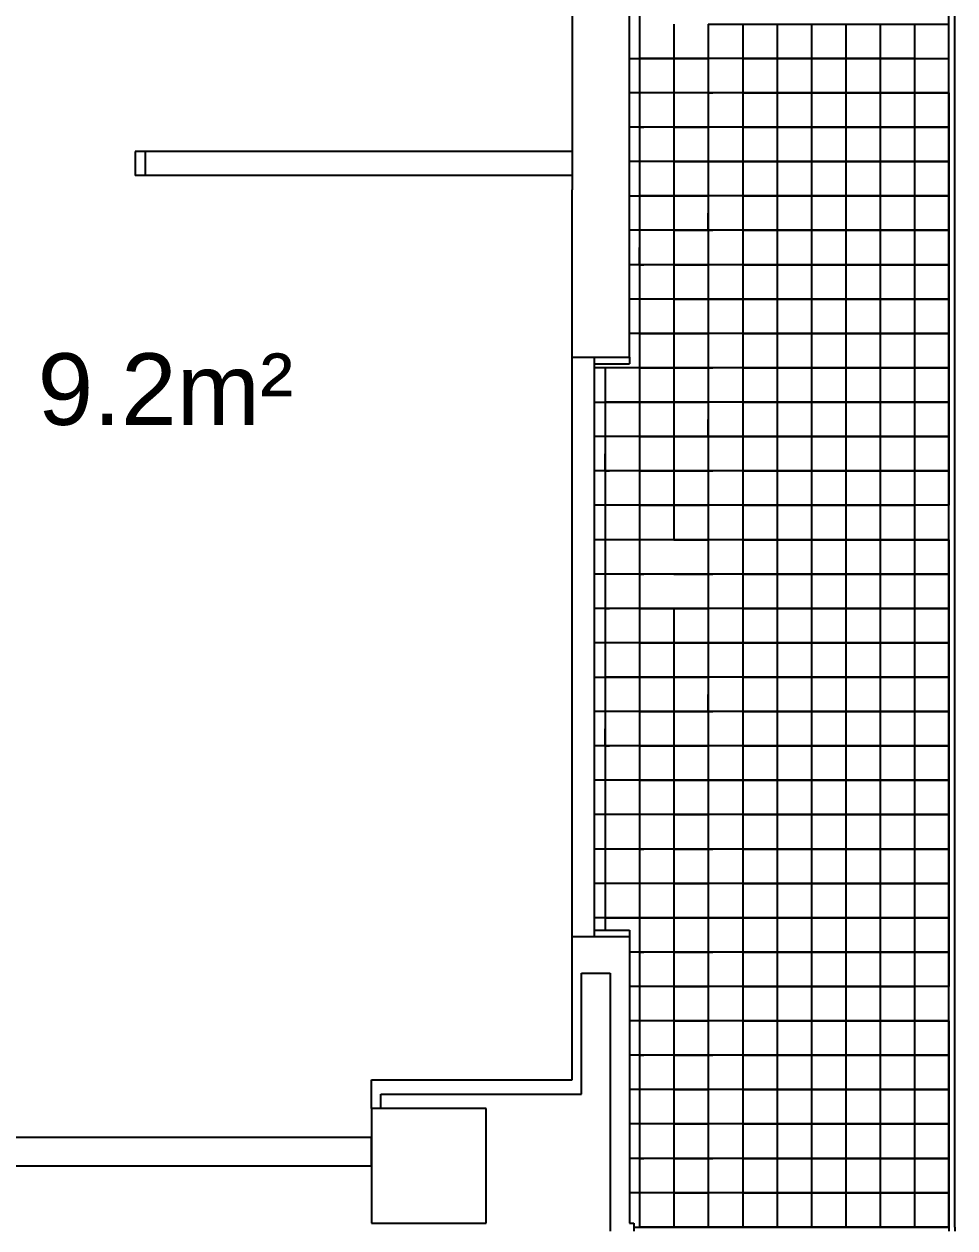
# Model space of a CAD drawing. Header units: millimetres. Extents: x 2377 to 4712, y -254 to 3188.
# Drawn here: x 4085.5 to 4446.5, y 2165.1 to 2632.1 of the extents above; entities that cross this region are included whole.
import ezdxf

# ---------------------------------------------------------------- set-up
doc = ezdxf.new("R2010")
doc.units = ezdxf.units.MM
doc.linetypes.add('DASHED2', pattern=[0.375, 0.25, -0.125])
doc.layers.add('Area', color=6, linetype='Continuous')
doc.styles.get("Standard").update_dxf_attribs({"font": 'arial.ttf'})

msp = doc.modelspace()

# ---------------------------------------------------------------- linework, layer by layer
for p, q in [((4444.18, 2165.45), (4444.18, 3087.66)), ((4446.49, 2165.45), (4446.49, 3087.66)), ((4324.18, 2965.44), (4324.18, 2565.44)), ((4298.05, 2636.22), (4298.05, 2591.77)), ((4320.27, 2502.88), (4320.27, 2636.22)), ((4337.52, 2632.11), (4337.52, 2618.78)), ((4350.85, 2632.11), (4364.18, 2632.11)), ((4350.85, 2632.11), (4350.85, 2618.78)), ((4350.85, 2632.11), (4350.85, 2618.78)), ((4364.18, 2632.11), (4364.18, 2618.78)), ((4364.18, 2632.11), (4377.52, 2632.11)), ((4377.52, 2632.11), (4377.52, 2618.78)), ((4377.52, 2632.11), (4390.85, 2632.11)), ((4390.85, 2632.11), (4390.85, 2618.78)), ((4390.85, 2632.11), (4404.18, 2632.11)), ((4404.18, 2632.11), (4404.18, 2605.44)), ((4404.18, 2632.11), (4417.52, 2632.11)), ((4417.52, 2632.11), (4417.52, 2605.44)), ((4417.52, 2632.11), (4444.18, 2632.11)), ((4430.85, 2632.11), (4430.85, 2605.44)), ((4320.27, 2618.78), (4337.52, 2618.78)), ((4337.52, 2618.78), (4324.18, 2618.78)), ((4337.52, 2618.78), (4337.52, 2578.78)), ((4350.85, 2618.78), (4337.52, 2618.78)), ((4337.52, 2618.78), (4350.85, 2618.78)), ((4350.85, 2618.78), (4350.85, 2578.78)), ((4364.18, 2618.78), (4350.85, 2618.78)), ((4364.18, 2618.78), (4364.18, 2592.11)), ((4377.52, 2618.78), (4364.18, 2618.78)), ((4364.18, 2618.78), (4377.52, 2618.78)), ((4377.52, 2618.78), (4377.52, 2592.11)), ((4390.85, 2618.78), (4377.52, 2618.78)), ((4377.52, 2618.78), (4390.85, 2618.78)), ((4390.85, 2618.78), (4390.85, 2592.11)), ((4404.18, 2618.78), (4390.85, 2618.78)), ((4390.85, 2618.78), (4404.18, 2618.78)), ((4417.52, 2618.78), (4404.18, 2618.78)), ((4404.18, 2618.78), (4417.52, 2618.78)), ((4430.85, 2618.78), (4417.52, 2618.78)), ((4417.52, 2618.78), (4444.18, 2618.78)), ((4364.18, 2605.44), (4320.27, 2605.44)), ((4337.52, 2605.44), (4320.27, 2605.44)), ((4350.85, 2605.44), (4352.55, 2605.44)), ((4350.85, 2605.44), (4350.85, 2592.11)), ((4377.52, 2605.44), (4364.18, 2605.44)), ((4364.18, 2605.44), (4377.52, 2605.44)), ((4390.85, 2605.44), (4377.52, 2605.44)), ((4377.52, 2605.44), (4390.85, 2605.44)), ((4404.18, 2605.44), (4390.85, 2605.44)), ((4390.85, 2605.44), (4404.18, 2605.44)), ((4417.52, 2605.44), (4404.18, 2605.44)), ((4404.18, 2605.44), (4404.18, 2592.11)), ((4404.18, 2605.44), (4417.52, 2605.44)), ((4430.85, 2605.44), (4417.52, 2605.44)), ((4417.52, 2605.44), (4417.52, 2592.11)), ((4417.52, 2605.44), (4430.85, 2605.44)), ((4444.18, 2605.44), (4430.85, 2605.44)), ((4430.85, 2605.44), (4430.85, 2592.11)), ((4430.85, 2605.44), (4444.18, 2605.44)), ((4444.18, 2605.44), (4444.18, 2592.11)), ((4298.05, 2591.77), (4298.05, 2567.83)), ((4337.52, 2592.11), (4320.27, 2592.11)), ((4324.18, 2592.11), (4325.88, 2592.11)), ((4324.18, 2592.11), (4324.18, 2578.78)), ((4350.85, 2592.11), (4337.52, 2592.11)), ((4337.52, 2592.11), (4350.85, 2592.11)), ((4364.18, 2592.11), (4350.85, 2592.11)), ((4350.85, 2592.11), (4350.85, 2578.78)), ((4350.85, 2592.11), (4350.85, 2578.78)), ((4377.52, 2592.11), (4364.18, 2592.11)), ((4364.18, 2592.11), (4364.18, 2578.78)), ((4364.18, 2592.11), (4377.52, 2592.11)), ((4390.85, 2592.11), (4377.52, 2592.11)), ((4377.52, 2592.11), (4377.52, 2578.78)), ((4377.52, 2592.11), (4390.85, 2592.11)), ((4404.18, 2592.11), (4390.85, 2592.11)), ((4390.85, 2592.11), (4390.85, 2578.78)), ((4390.85, 2592.11), (4404.18, 2592.11)), ((4417.52, 2592.11), (4404.18, 2592.11)), ((4404.18, 2592.11), (4404.18, 2578.78)), ((4404.18, 2592.11), (4417.52, 2592.11)), ((4430.85, 2592.11), (4417.52, 2592.11)), ((4417.52, 2592.11), (4417.52, 2578.78)), ((4417.52, 2592.11), (4430.85, 2592.11)), ((4444.18, 2592.11), (4430.85, 2592.11)), ((4430.85, 2592.11), (4430.85, 2578.78)), ((4430.85, 2592.11), (4444.18, 2592.11)), ((4444.18, 2592.11), (4444.18, 2578.78)), ((4298.05, 2582.73), (4128.6, 2582.73)), ((4132.51, 2582.73), (4128.6, 2582.73)), ((4128.6, 2582.73), (4128.6, 2573.33)), ((4132.51, 2582.73), (4132.51, 2573.33)), ((4337.52, 2578.78), (4320.27, 2578.78)), ((4324.18, 2578.78), (4324.18, 2565.44)), ((4350.85, 2578.78), (4337.52, 2578.78)), ((4337.52, 2578.78), (4337.52, 2565.44)), ((4337.52, 2578.78), (4350.85, 2578.78)), ((4364.18, 2578.78), (4350.85, 2578.78)), ((4350.85, 2578.78), (4350.85, 2472.11)), ((4350.85, 2578.78), (4364.18, 2578.78)), ((4350.85, 2578.78), (4350.85, 2565.44)), ((4350.85, 2578.78), (4350.85, 2565.44)), ((4377.52, 2578.78), (4364.18, 2578.78)), ((4364.18, 2578.78), (4364.18, 2565.44)), ((4364.18, 2578.78), (4377.52, 2578.78)), ((4390.85, 2578.78), (4377.52, 2578.78)), ((4377.52, 2578.78), (4377.52, 2565.44)), ((4377.52, 2578.78), (4390.85, 2578.78)), ((4404.18, 2578.78), (4390.85, 2578.78)), ((4390.85, 2578.78), (4390.85, 2565.44)), ((4390.85, 2578.78), (4404.18, 2578.78)), ((4417.52, 2578.78), (4404.18, 2578.78)), ((4404.18, 2578.78), (4404.18, 2565.44)), ((4404.18, 2578.78), (4417.52, 2578.78)), ((4430.85, 2578.78), (4417.52, 2578.78)), ((4417.52, 2578.78), (4417.52, 2565.44)), ((4417.52, 2578.78), (4430.85, 2578.78)), ((4444.18, 2578.78), (4430.85, 2578.78)), ((4430.85, 2578.78), (4430.85, 2565.44)), ((4430.85, 2578.78), (4444.18, 2578.78)), ((4444.18, 2578.78), (4444.18, 2565.44)), ((4298.05, 2573.33), (4128.6, 2573.33)), ((4132.51, 2573.33), (4128.6, 2573.33)), ((4298.05, 2502.88), (4298.05, 2567.83)), ((4320.27, 2565.44), (4337.52, 2565.44)), ((4337.52, 2565.44), (4324.18, 2565.44)), ((4324.18, 2565.44), (4324.18, 2552.11)), ((4350.85, 2565.44), (4337.52, 2565.44)), ((4337.52, 2565.44), (4337.52, 2552.11)), ((4337.52, 2565.44), (4350.85, 2565.44)), ((4364.18, 2565.44), (4350.85, 2565.44)), ((4350.85, 2565.44), (4350.85, 2552.11)), ((4350.85, 2565.44), (4350.85, 2552.11)), ((4350.85, 2565.44), (4350.85, 2552.11)), ((4377.52, 2565.44), (4364.18, 2565.44)), ((4364.18, 2565.44), (4364.18, 2552.11)), ((4364.18, 2565.44), (4377.52, 2565.44)), ((4390.85, 2565.44), (4377.52, 2565.44)), ((4377.52, 2565.44), (4377.52, 2552.11)), ((4377.52, 2565.44), (4390.85, 2565.44)), ((4404.18, 2565.44), (4390.85, 2565.44)), ((4390.85, 2565.44), (4390.85, 2552.11)), ((4390.85, 2565.44), (4404.18, 2565.44)), ((4417.52, 2565.44), (4404.18, 2565.44)), ((4404.18, 2565.44), (4404.18, 2552.11)), ((4404.18, 2565.44), (4417.52, 2565.44)), ((4430.85, 2565.44), (4417.52, 2565.44)), ((4417.52, 2565.44), (4417.52, 2552.11)), ((4417.52, 2565.44), (4430.85, 2565.44)), ((4444.18, 2565.44), (4430.85, 2565.44)), ((4430.85, 2565.44), (4430.85, 2552.11)), ((4430.85, 2565.44), (4444.18, 2565.44)), ((4444.18, 2565.44), (4444.18, 2552.11)), ((4350.85, 2552.11), (4350.85, 2558.76)), ((4337.52, 2552.11), (4320.27, 2552.11)), ((4324.18, 2552.11), (4324.18, 2538.78)), ((4324.18, 2552.11), (4324.18, 2538.78)), ((4350.85, 2552.11), (4337.52, 2552.11)), ((4337.52, 2552.11), (4337.52, 2538.78)), ((4337.52, 2552.11), (4350.85, 2552.11)), ((4350.85, 2552.11), (4352.55, 2552.11)), ((4364.18, 2552.11), (4350.85, 2552.11)), ((4350.85, 2552.11), (4350.85, 2538.78)), ((4350.85, 2552.11), (4350.85, 2525.44)), ((4350.85, 2552.11), (4350.85, 2538.78)), ((4350.85, 2552.11), (4350.85, 2538.78)), ((4377.52, 2552.11), (4364.18, 2552.11)), ((4364.18, 2552.11), (4364.18, 2538.78)), ((4364.18, 2552.11), (4377.52, 2552.11)), ((4390.85, 2552.11), (4377.52, 2552.11)), ((4377.52, 2552.11), (4377.52, 2538.78)), ((4377.52, 2552.11), (4390.85, 2552.11)), ((4404.18, 2552.11), (4390.85, 2552.11)), ((4390.85, 2552.11), (4390.85, 2538.78)), ((4390.85, 2552.11), (4404.18, 2552.11)), ((4417.52, 2552.11), (4404.18, 2552.11)), ((4404.18, 2552.11), (4404.18, 2538.78)), ((4404.18, 2552.11), (4417.52, 2552.11)), ((4430.85, 2552.11), (4417.52, 2552.11)), ((4417.52, 2552.11), (4417.52, 2538.78)), ((4417.52, 2552.11), (4430.85, 2552.11)), ((4444.18, 2552.11), (4430.85, 2552.11)), ((4430.85, 2552.11), (4430.85, 2538.78)), ((4430.85, 2552.11), (4444.18, 2552.11)), ((4444.18, 2552.11), (4444.18, 2538.78)), ((4324.18, 2538.78), (4324.18, 2545.43)), ((4337.52, 2538.78), (4320.27, 2538.78)), ((4324.18, 2538.78), (4325.88, 2538.78)), ((4324.18, 2538.78), (4324.18, 2525.44)), ((4324.18, 2538.78), (4324.18, 2512.11)), ((4324.18, 2538.78), (4324.18, 2525.44)), ((4350.85, 2538.78), (4337.52, 2538.78)), ((4337.52, 2538.78), (4337.52, 2525.44)), ((4337.52, 2538.78), (4350.85, 2538.78)), ((4364.18, 2538.78), (4350.85, 2538.78)), ((4350.85, 2538.78), (4350.85, 2525.44)), ((4350.85, 2538.78), (4350.85, 2525.44)), ((4377.52, 2538.78), (4364.18, 2538.78)), ((4364.18, 2538.78), (4364.18, 2525.44)), ((4364.18, 2538.78), (4377.52, 2538.78)), ((4390.85, 2538.78), (4377.52, 2538.78)), ((4377.52, 2538.78), (4377.52, 2525.44)), ((4377.52, 2538.78), (4390.85, 2538.78)), ((4404.18, 2538.78), (4390.85, 2538.78)), ((4390.85, 2538.78), (4390.85, 2525.44)), ((4390.85, 2538.78), (4404.18, 2538.78)), ((4417.52, 2538.78), (4404.18, 2538.78)), ((4404.18, 2538.78), (4404.18, 2525.44)), ((4404.18, 2538.78), (4417.52, 2538.78)), ((4430.85, 2538.78), (4417.52, 2538.78)), ((4417.52, 2538.78), (4417.52, 2525.44)), ((4417.52, 2538.78), (4430.85, 2538.78)), ((4444.18, 2538.78), (4430.85, 2538.78)), ((4430.85, 2538.78), (4430.85, 2525.44)), ((4430.85, 2538.78), (4444.18, 2538.78)), ((4444.18, 2538.78), (4444.18, 2525.44)), ((4337.52, 2525.44), (4320.27, 2525.44)), ((4324.18, 2525.44), (4324.18, 2512.11)), ((4350.85, 2525.44), (4337.52, 2525.44)), ((4337.52, 2525.44), (4337.52, 2512.11)), ((4337.52, 2525.44), (4350.85, 2525.44)), ((4364.18, 2525.44), (4350.85, 2525.44)), ((4350.85, 2525.44), (4350.85, 2472.11)), ((4350.85, 2525.44), (4364.18, 2525.44)), ((4350.85, 2525.44), (4350.85, 2512.11)), ((4350.85, 2525.44), (4352.55, 2525.44)), ((4350.85, 2525.44), (4350.85, 2512.11)), ((4350.85, 2525.44), (4350.85, 2498.78)), ((4350.85, 2525.44), (4352.55, 2525.44)), ((4350.85, 2525.44), (4350.85, 2512.11)), ((4377.52, 2525.44), (4364.18, 2525.44)), ((4364.18, 2525.44), (4364.18, 2512.11)), ((4364.18, 2525.44), (4377.52, 2525.44)), ((4390.85, 2525.44), (4377.52, 2525.44)), ((4377.52, 2525.44), (4377.52, 2512.11)), ((4377.52, 2525.44), (4390.85, 2525.44)), ((4404.18, 2525.44), (4390.85, 2525.44)), ((4390.85, 2525.44), (4390.85, 2512.11)), ((4390.85, 2525.44), (4404.18, 2525.44)), ((4417.52, 2525.44), (4404.18, 2525.44)), ((4404.18, 2525.44), (4404.18, 2512.11)), ((4404.18, 2525.44), (4417.52, 2525.44)), ((4430.85, 2525.44), (4417.52, 2525.44)), ((4417.52, 2525.44), (4417.52, 2512.11)), ((4417.52, 2525.44), (4430.85, 2525.44)), ((4444.18, 2525.44), (4430.85, 2525.44)), ((4430.85, 2525.44), (4430.85, 2512.11)), ((4430.85, 2525.44), (4444.18, 2525.44)), ((4444.18, 2525.44), (4444.18, 2512.11)), ((4324.18, 2512.11), (4320.27, 2512.11)), ((4337.52, 2512.11), (4324.18, 2512.11)), ((4324.18, 2512.11), (4324.18, 2498.78)), ((4324.18, 2512.11), (4337.52, 2512.11)), ((4337.52, 2512.11), (4324.18, 2512.11)), ((4324.18, 2512.11), (4337.52, 2512.11)), ((4324.18, 2512.11), (4325.88, 2512.11)), ((4324.18, 2512.11), (4325.88, 2512.11)), ((4350.85, 2512.11), (4337.52, 2512.11)), ((4337.52, 2512.11), (4337.52, 2498.78)), ((4337.52, 2512.11), (4350.85, 2512.11)), ((4350.85, 2512.11), (4337.52, 2512.11)), ((4337.52, 2512.11), (4350.85, 2512.11)), ((4364.18, 2512.11), (4350.85, 2512.11)), ((4350.85, 2512.11), (4350.85, 2498.78)), ((4350.85, 2512.11), (4350.85, 2498.78)), ((4350.85, 2512.11), (4350.85, 2498.78)), ((4377.52, 2512.11), (4364.18, 2512.11)), ((4364.18, 2512.11), (4364.18, 2498.78)), ((4364.18, 2512.11), (4377.52, 2512.11)), ((4390.85, 2512.11), (4377.52, 2512.11)), ((4377.52, 2512.11), (4377.52, 2498.78)), ((4377.52, 2512.11), (4390.85, 2512.11)), ((4404.18, 2512.11), (4390.85, 2512.11)), ((4390.85, 2512.11), (4390.85, 2498.78)), ((4390.85, 2512.11), (4404.18, 2512.11)), ((4417.52, 2512.11), (4404.18, 2512.11)), ((4404.18, 2512.11), (4404.18, 2498.78)), ((4404.18, 2512.11), (4417.52, 2512.11)), ((4430.85, 2512.11), (4417.52, 2512.11)), ((4417.52, 2512.11), (4417.52, 2498.78)), ((4417.52, 2512.11), (4430.85, 2512.11)), ((4444.18, 2512.11), (4430.85, 2512.11)), ((4430.85, 2512.11), (4430.85, 2498.78)), ((4430.85, 2512.11), (4444.18, 2512.11)), ((4444.18, 2512.11), (4444.18, 2498.78)), ((4298.05, 2502.88), (4320.27, 2502.88)), ((4298.05, 2500.37), (4298.05, 2502.88)), ((4298.05, 2278.15), (4298.05, 2500.37)), ((4306.77, 2500.37), (4306.77, 2502.88)), ((4306.77, 2278.15), (4306.77, 2500.37)), ((4306.77, 2500.37), (4320.27, 2500.37)), ((4306.77, 2500.37), (4320.27, 2500.37)), ((4324.18, 2498.78), (4306.77, 2498.78)), ((4310.85, 2498.78), (4310.85, 2485.44)), ((4320.27, 2502.88), (4320.27, 2500.37)), ((4337.52, 2498.78), (4324.18, 2498.78)), ((4324.18, 2498.78), (4324.18, 2485.44)), ((4324.18, 2498.78), (4337.52, 2498.78)), ((4350.85, 2498.78), (4337.52, 2498.78)), ((4337.52, 2498.78), (4337.52, 2485.44)), ((4337.52, 2498.78), (4350.85, 2498.78)), ((4350.85, 2498.78), (4352.55, 2498.78)), ((4364.18, 2498.78), (4350.85, 2498.78)), ((4350.85, 2498.78), (4350.85, 2485.44)), ((4350.85, 2498.78), (4350.85, 2472.11)), ((4350.85, 2498.78), (4350.85, 2485.44)), ((4350.85, 2498.78), (4350.85, 2485.44)), ((4377.52, 2498.78), (4364.18, 2498.78)), ((4364.18, 2498.78), (4364.18, 2485.44)), ((4364.18, 2498.78), (4377.52, 2498.78)), ((4390.85, 2498.78), (4377.52, 2498.78)), ((4377.52, 2498.78), (4377.52, 2485.44)), ((4377.52, 2498.78), (4390.85, 2498.78)), ((4404.18, 2498.78), (4390.85, 2498.78)), ((4390.85, 2498.78), (4390.85, 2485.44)), ((4390.85, 2498.78), (4404.18, 2498.78)), ((4417.52, 2498.78), (4404.18, 2498.78)), ((4404.18, 2498.78), (4404.18, 2485.44)), ((4404.18, 2498.78), (4417.52, 2498.78)), ((4430.85, 2498.78), (4417.52, 2498.78)), ((4417.52, 2498.78), (4417.52, 2485.44)), ((4417.52, 2498.78), (4430.85, 2498.78)), ((4444.18, 2498.78), (4430.85, 2498.78)), ((4430.85, 2498.78), (4430.85, 2485.44)), ((4430.85, 2498.78), (4444.18, 2498.78)), ((4444.18, 2498.78), (4444.18, 2485.44)), ((4306.77, 2485.44), (4324.18, 2485.44)), ((4324.18, 2485.44), (4310.85, 2485.44)), ((4310.85, 2485.44), (4310.85, 2472.11)), ((4337.52, 2485.44), (4324.18, 2485.44)), ((4324.18, 2485.44), (4324.18, 2472.11)), ((4324.18, 2485.44), (4337.52, 2485.44)), ((4350.85, 2485.44), (4337.52, 2485.44)), ((4337.52, 2485.44), (4337.52, 2472.11)), ((4337.52, 2485.44), (4350.85, 2485.44)), ((4364.18, 2485.44), (4350.85, 2485.44)), ((4350.85, 2485.44), (4350.85, 2472.11)), ((4350.85, 2485.44), (4350.85, 2472.11)), ((4350.85, 2485.44), (4350.85, 2472.11)), ((4377.52, 2485.44), (4364.18, 2485.44)), ((4364.18, 2485.44), (4364.18, 2472.11)), ((4364.18, 2485.44), (4377.52, 2485.44)), ((4390.85, 2485.44), (4377.52, 2485.44)), ((4377.52, 2485.44), (4377.52, 2472.11)), ((4377.52, 2485.44), (4390.85, 2485.44)), ((4404.18, 2485.44), (4390.85, 2485.44)), ((4390.85, 2485.44), (4390.85, 2472.11)), ((4390.85, 2485.44), (4404.18, 2485.44)), ((4417.52, 2485.44), (4404.18, 2485.44)), ((4404.18, 2485.44), (4404.18, 2472.11)), ((4404.18, 2485.44), (4417.52, 2485.44)), ((4430.85, 2485.44), (4417.52, 2485.44)), ((4417.52, 2485.44), (4417.52, 2472.11)), ((4417.52, 2485.44), (4430.85, 2485.44)), ((4444.18, 2485.44), (4430.85, 2485.44)), ((4430.85, 2485.44), (4430.85, 2472.11)), ((4430.85, 2485.44), (4444.18, 2485.44)), ((4444.18, 2485.44), (4444.18, 2472.11)), ((4350.85, 2472.11), (4350.85, 2478.76)), ((4324.18, 2472.11), (4306.77, 2472.11)), ((4310.85, 2472.11), (4310.85, 2458.78)), ((4337.52, 2472.11), (4324.18, 2472.11)), ((4324.18, 2472.11), (4324.18, 2458.78)), ((4324.18, 2472.11), (4337.52, 2472.11)), ((4350.85, 2472.11), (4337.52, 2472.11)), ((4337.52, 2472.11), (4337.52, 2458.78)), ((4337.52, 2472.11), (4350.85, 2472.11)), ((4364.18, 2472.11), (4350.85, 2472.11)), ((4350.85, 2472.11), (4364.18, 2472.11)), ((4364.18, 2472.11), (4350.85, 2472.11)), ((4350.85, 2472.11), (4350.85, 2458.78)), ((4350.85, 2472.11), (4350.85, 2458.78)), ((4350.85, 2472.11), (4352.55, 2472.11)), ((4350.85, 2472.11), (4350.85, 2458.78)), ((4350.85, 2472.11), (4350.85, 2445.44)), ((4350.85, 2472.11), (4350.85, 2458.78)), ((4377.52, 2472.11), (4364.18, 2472.11)), ((4364.18, 2472.11), (4377.52, 2472.11)), ((4377.52, 2472.11), (4364.18, 2472.11)), ((4364.18, 2472.11), (4364.18, 2432.11)), ((4364.18, 2472.11), (4377.52, 2472.11)), ((4390.85, 2472.11), (4377.52, 2472.11)), ((4377.52, 2472.11), (4390.85, 2472.11)), ((4390.85, 2472.11), (4377.52, 2472.11)), ((4377.52, 2472.11), (4377.52, 2432.11)), ((4377.52, 2472.11), (4390.85, 2472.11)), ((4404.18, 2472.11), (4390.85, 2472.11)), ((4390.85, 2472.11), (4404.18, 2472.11)), ((4404.18, 2472.11), (4390.85, 2472.11)), ((4390.85, 2472.11), (4390.85, 2432.11)), ((4390.85, 2472.11), (4404.18, 2472.11)), ((4417.52, 2472.11), (4404.18, 2472.11)), ((4404.18, 2472.11), (4417.52, 2472.11)), ((4417.52, 2472.11), (4404.18, 2472.11)), ((4404.18, 2472.11), (4404.18, 2432.11)), ((4404.18, 2472.11), (4417.52, 2472.11)), ((4430.85, 2472.11), (4417.52, 2472.11)), ((4417.52, 2472.11), (4430.85, 2472.11)), ((4430.85, 2472.11), (4417.52, 2472.11)), ((4417.52, 2472.11), (4417.52, 2432.11)), ((4417.52, 2472.11), (4430.85, 2472.11)), ((4444.18, 2472.11), (4430.85, 2472.11)), ((4430.85, 2472.11), (4444.18, 2472.11)), ((4444.18, 2472.11), (4430.85, 2472.11)), ((4430.85, 2472.11), (4430.85, 2432.11)), ((4430.85, 2472.11), (4444.18, 2472.11)), ((4444.18, 2472.11), (4444.18, 2458.78)), ((4310.85, 2458.78), (4310.85, 2465.43)), ((4324.18, 2458.78), (4306.77, 2458.78)), ((4310.85, 2458.78), (4312.55, 2458.78)), ((4310.85, 2458.78), (4310.85, 2445.44)), ((4337.52, 2458.78), (4324.18, 2458.78)), ((4324.18, 2458.78), (4324.18, 2445.44)), ((4324.18, 2458.78), (4337.52, 2458.78)), ((4350.85, 2458.78), (4337.52, 2458.78)), ((4337.52, 2458.78), (4337.52, 2445.44)), ((4337.52, 2458.78), (4350.85, 2458.78)), ((4350.85, 2458.78), (4352.55, 2458.78)), ((4364.18, 2458.78), (4350.85, 2458.78)), ((4350.85, 2458.78), (4350.85, 2445.44)), ((4350.85, 2458.78), (4350.85, 2445.44)), ((4377.52, 2458.78), (4364.18, 2458.78)), ((4364.18, 2458.78), (4377.52, 2458.78)), ((4390.85, 2458.78), (4377.52, 2458.78)), ((4377.52, 2458.78), (4390.85, 2458.78)), ((4404.18, 2458.78), (4390.85, 2458.78)), ((4390.85, 2458.78), (4404.18, 2458.78)), ((4417.52, 2458.78), (4404.18, 2458.78)), ((4404.18, 2458.78), (4417.52, 2458.78)), ((4430.85, 2458.78), (4417.52, 2458.78)), ((4417.52, 2458.78), (4430.85, 2458.78)), ((4444.18, 2458.78), (4430.85, 2458.78)), ((4430.85, 2458.78), (4444.18, 2458.78)), ((4444.18, 2458.78), (4444.18, 2445.44)), ((4324.18, 2445.44), (4306.77, 2445.44)), ((4324.18, 2445.44), (4310.85, 2445.44)), ((4310.85, 2445.44), (4310.85, 2392.11)), ((4337.52, 2445.44), (4324.18, 2445.44)), ((4324.18, 2445.44), (4324.18, 2392.11)), ((4324.18, 2445.44), (4337.52, 2445.44)), ((4337.52, 2445.44), (4324.18, 2445.44)), ((4324.18, 2445.44), (4337.52, 2445.44)), ((4350.85, 2445.44), (4337.52, 2445.44)), ((4337.52, 2445.44), (4337.52, 2432.11)), ((4337.52, 2445.44), (4350.85, 2445.44)), ((4350.85, 2445.44), (4337.52, 2445.44)), ((4337.52, 2445.44), (4350.85, 2445.44)), ((4364.18, 2445.44), (4350.85, 2445.44)), ((4350.85, 2445.44), (4350.85, 2432.11)), ((4377.52, 2445.44), (4364.18, 2445.44)), ((4364.18, 2445.44), (4377.52, 2445.44)), ((4390.85, 2445.44), (4377.52, 2445.44)), ((4377.52, 2445.44), (4390.85, 2445.44)), ((4404.18, 2445.44), (4390.85, 2445.44)), ((4390.85, 2445.44), (4404.18, 2445.44)), ((4417.52, 2445.44), (4404.18, 2445.44)), ((4404.18, 2445.44), (4417.52, 2445.44)), ((4430.85, 2445.44), (4417.52, 2445.44)), ((4417.52, 2445.44), (4430.85, 2445.44)), ((4444.18, 2445.44), (4430.85, 2445.44)), ((4324.18, 2432.11), (4306.77, 2432.11)), ((4337.52, 2432.11), (4324.18, 2432.11)), ((4324.18, 2432.11), (4324.18, 2418.78)), ((4350.85, 2432.11), (4337.52, 2432.11)), ((4337.52, 2432.11), (4350.85, 2432.11)), ((4364.18, 2432.11), (4350.85, 2432.11)), ((4350.85, 2432.11), (4350.85, 2418.78)), ((4350.85, 2432.11), (4350.85, 2418.78)), ((4350.85, 2432.11), (4350.85, 2418.78)), ((4350.85, 2432.11), (4350.85, 2418.78)), ((4377.52, 2432.11), (4364.18, 2432.11)), ((4364.18, 2432.11), (4364.18, 2418.78)), ((4364.18, 2432.11), (4377.52, 2432.11)), ((4390.85, 2432.11), (4377.52, 2432.11)), ((4377.52, 2432.11), (4377.52, 2418.78)), ((4377.52, 2432.11), (4390.85, 2432.11)), ((4404.18, 2432.11), (4390.85, 2432.11)), ((4390.85, 2432.11), (4390.85, 2418.78)), ((4390.85, 2432.11), (4404.18, 2432.11)), ((4417.52, 2432.11), (4404.18, 2432.11)), ((4404.18, 2432.11), (4404.18, 2418.78)), ((4404.18, 2432.11), (4417.52, 2432.11)), ((4430.85, 2432.11), (4417.52, 2432.11)), ((4417.52, 2432.11), (4417.52, 2418.78)), ((4417.52, 2432.11), (4430.85, 2432.11)), ((4444.18, 2432.11), (4430.85, 2432.11)), ((4430.85, 2432.11), (4430.85, 2418.78)), ((4430.85, 2432.11), (4444.18, 2432.11)), ((4444.18, 2432.11), (4444.18, 2418.78)), ((4324.18, 2418.78), (4306.77, 2418.78)), ((4324.18, 2418.78), (4325.88, 2418.78)), ((4337.52, 2418.78), (4324.18, 2418.78)), ((4324.18, 2418.78), (4324.18, 2405.44)), ((4324.18, 2418.78), (4324.18, 2392.11)), ((4350.85, 2418.78), (4337.52, 2418.78)), ((4337.52, 2418.78), (4350.85, 2418.78)), ((4350.85, 2418.78), (4352.55, 2418.78)), ((4364.18, 2418.78), (4350.85, 2418.78)), ((4350.85, 2418.78), (4350.85, 2405.44)), ((4350.85, 2418.78), (4350.85, 2392.11)), ((4350.85, 2418.78), (4352.55, 2418.78)), ((4364.18, 2418.78), (4350.85, 2418.78)), ((4350.85, 2418.78), (4352.55, 2418.78)), ((4377.52, 2418.78), (4364.18, 2418.78)), ((4364.18, 2418.78), (4364.18, 2405.44)), ((4364.18, 2418.78), (4377.52, 2418.78)), ((4377.52, 2418.78), (4364.18, 2418.78)), ((4364.18, 2418.78), (4377.52, 2418.78)), ((4390.85, 2418.78), (4377.52, 2418.78)), ((4377.52, 2418.78), (4377.52, 2405.44)), ((4377.52, 2418.78), (4390.85, 2418.78)), ((4390.85, 2418.78), (4377.52, 2418.78)), ((4377.52, 2418.78), (4390.85, 2418.78)), ((4404.18, 2418.78), (4390.85, 2418.78)), ((4390.85, 2418.78), (4390.85, 2405.44)), ((4390.85, 2418.78), (4404.18, 2418.78)), ((4404.18, 2418.78), (4390.85, 2418.78)), ((4390.85, 2418.78), (4404.18, 2418.78)), ((4417.52, 2418.78), (4404.18, 2418.78)), ((4404.18, 2418.78), (4404.18, 2405.44)), ((4404.18, 2418.78), (4417.52, 2418.78)), ((4417.52, 2418.78), (4404.18, 2418.78)), ((4404.18, 2418.78), (4417.52, 2418.78)), ((4430.85, 2418.78), (4417.52, 2418.78)), ((4417.52, 2418.78), (4417.52, 2405.44)), ((4417.52, 2418.78), (4430.85, 2418.78)), ((4430.85, 2418.78), (4417.52, 2418.78)), ((4417.52, 2418.78), (4430.85, 2418.78)), ((4444.18, 2418.78), (4430.85, 2418.78)), ((4430.85, 2418.78), (4430.85, 2405.44)), ((4430.85, 2418.78), (4444.18, 2418.78)), ((4444.18, 2418.78), (4430.85, 2418.78)), ((4430.85, 2418.78), (4444.18, 2418.78)), ((4444.18, 2418.78), (4444.18, 2405.44)), ((4324.18, 2405.44), (4306.77, 2405.44)), ((4310.85, 2405.44), (4312.55, 2405.44)), ((4310.85, 2405.44), (4310.85, 2392.11)), ((4310.85, 2405.44), (4310.85, 2378.78)), ((4337.52, 2405.44), (4324.18, 2405.44)), ((4324.18, 2405.44), (4324.18, 2392.11)), ((4324.18, 2405.44), (4337.52, 2405.44)), ((4350.85, 2405.44), (4337.52, 2405.44)), ((4337.52, 2405.44), (4337.52, 2392.11)), ((4337.52, 2405.44), (4350.85, 2405.44)), ((4364.18, 2405.44), (4350.85, 2405.44)), ((4350.85, 2405.44), (4350.85, 2392.11)), ((4377.52, 2405.44), (4364.18, 2405.44)), ((4364.18, 2405.44), (4364.18, 2392.11)), ((4364.18, 2405.44), (4377.52, 2405.44)), ((4390.85, 2405.44), (4377.52, 2405.44)), ((4377.52, 2405.44), (4377.52, 2392.11)), ((4377.52, 2405.44), (4390.85, 2405.44)), ((4404.18, 2405.44), (4390.85, 2405.44)), ((4390.85, 2405.44), (4390.85, 2392.11)), ((4390.85, 2405.44), (4404.18, 2405.44)), ((4417.52, 2405.44), (4404.18, 2405.44)), ((4404.18, 2405.44), (4404.18, 2392.11)), ((4404.18, 2405.44), (4417.52, 2405.44)), ((4430.85, 2405.44), (4417.52, 2405.44)), ((4417.52, 2405.44), (4417.52, 2392.11)), ((4417.52, 2405.44), (4430.85, 2405.44)), ((4444.18, 2405.44), (4430.85, 2405.44)), ((4430.85, 2405.44), (4430.85, 2392.11)), ((4430.85, 2405.44), (4444.18, 2405.44)), ((4444.18, 2405.44), (4444.18, 2392.11)), ((4324.18, 2392.11), (4306.77, 2392.11)), ((4337.52, 2392.11), (4324.18, 2392.11)), ((4324.18, 2392.11), (4324.18, 2378.78)), ((4324.18, 2392.11), (4337.52, 2392.11)), ((4350.85, 2392.11), (4337.52, 2392.11)), ((4337.52, 2392.11), (4337.52, 2378.78)), ((4337.52, 2392.11), (4350.85, 2392.11)), ((4364.18, 2392.11), (4350.85, 2392.11)), ((4350.85, 2392.11), (4350.85, 2285.45)), ((4350.85, 2392.11), (4364.18, 2392.11)), ((4350.85, 2392.11), (4350.85, 2378.78)), ((4377.52, 2392.11), (4364.18, 2392.11)), ((4364.18, 2392.11), (4364.18, 2378.78)), ((4364.18, 2392.11), (4377.52, 2392.11)), ((4390.85, 2392.11), (4377.52, 2392.11)), ((4377.52, 2392.11), (4377.52, 2378.78)), ((4377.52, 2392.11), (4390.85, 2392.11)), ((4404.18, 2392.11), (4390.85, 2392.11)), ((4390.85, 2392.11), (4390.85, 2378.78)), ((4390.85, 2392.11), (4404.18, 2392.11)), ((4417.52, 2392.11), (4404.18, 2392.11)), ((4404.18, 2392.11), (4404.18, 2378.78)), ((4404.18, 2392.11), (4417.52, 2392.11)), ((4430.85, 2392.11), (4417.52, 2392.11)), ((4417.52, 2392.11), (4417.52, 2378.78)), ((4417.52, 2392.11), (4430.85, 2392.11)), ((4444.18, 2392.11), (4430.85, 2392.11)), ((4430.85, 2392.11), (4430.85, 2378.78)), ((4430.85, 2392.11), (4444.18, 2392.11)), ((4444.18, 2392.11), (4444.18, 2378.78)), ((4306.77, 2378.78), (4324.18, 2378.78)), ((4324.18, 2378.78), (4310.85, 2378.78)), ((4310.85, 2378.78), (4310.85, 2365.44)), ((4337.52, 2378.78), (4324.18, 2378.78)), ((4324.18, 2378.78), (4324.18, 2365.44)), ((4324.18, 2378.78), (4337.52, 2378.78)), ((4350.85, 2378.78), (4337.52, 2378.78)), ((4337.52, 2378.78), (4337.52, 2365.44)), ((4337.52, 2378.78), (4350.85, 2378.78)), ((4364.18, 2378.78), (4350.85, 2378.78)), ((4350.85, 2378.78), (4350.85, 2365.44)), ((4350.85, 2378.78), (4350.85, 2365.44)), ((4377.52, 2378.78), (4364.18, 2378.78)), ((4364.18, 2378.78), (4364.18, 2365.44)), ((4364.18, 2378.78), (4377.52, 2378.78)), ((4390.85, 2378.78), (4377.52, 2378.78)), ((4377.52, 2378.78), (4377.52, 2365.44)), ((4377.52, 2378.78), (4390.85, 2378.78)), ((4404.18, 2378.78), (4390.85, 2378.78)), ((4390.85, 2378.78), (4390.85, 2365.44)), ((4390.85, 2378.78), (4404.18, 2378.78)), ((4417.52, 2378.78), (4404.18, 2378.78)), ((4404.18, 2378.78), (4404.18, 2365.44)), ((4404.18, 2378.78), (4417.52, 2378.78)), ((4430.85, 2378.78), (4417.52, 2378.78)), ((4417.52, 2378.78), (4417.52, 2365.44)), ((4417.52, 2378.78), (4430.85, 2378.78)), ((4444.18, 2378.78), (4430.85, 2378.78)), ((4430.85, 2378.78), (4430.85, 2365.44)), ((4430.85, 2378.78), (4444.18, 2378.78)), ((4444.18, 2378.78), (4444.18, 2365.44)), ((4350.85, 2365.45), (4350.85, 2372.1)), ((4324.18, 2365.44), (4306.77, 2365.44)), ((4310.85, 2365.44), (4310.85, 2352.11)), ((4337.52, 2365.44), (4324.18, 2365.44)), ((4324.18, 2365.44), (4324.18, 2352.11)), ((4324.18, 2365.44), (4337.52, 2365.44)), ((4350.85, 2365.44), (4337.52, 2365.44)), ((4337.52, 2365.44), (4337.52, 2352.11)), ((4337.52, 2365.44), (4350.85, 2365.44)), ((4350.85, 2365.44), (4352.55, 2365.44)), ((4364.18, 2365.44), (4350.85, 2365.44)), ((4350.85, 2365.44), (4350.85, 2352.11)), ((4350.85, 2365.44), (4350.85, 2338.78)), ((4350.85, 2365.44), (4350.85, 2352.11)), ((4377.52, 2365.44), (4364.18, 2365.44)), ((4364.18, 2365.44), (4364.18, 2352.11)), ((4364.18, 2365.44), (4377.52, 2365.44)), ((4390.85, 2365.44), (4377.52, 2365.44)), ((4377.52, 2365.44), (4377.52, 2352.11)), ((4377.52, 2365.44), (4390.85, 2365.44)), ((4404.18, 2365.44), (4390.85, 2365.44)), ((4390.85, 2365.44), (4390.85, 2352.11)), ((4390.85, 2365.44), (4404.18, 2365.44)), ((4417.52, 2365.44), (4404.18, 2365.44)), ((4404.18, 2365.44), (4404.18, 2352.11)), ((4404.18, 2365.44), (4417.52, 2365.44)), ((4430.85, 2365.44), (4417.52, 2365.44)), ((4417.52, 2365.44), (4417.52, 2352.11)), ((4417.52, 2365.44), (4430.85, 2365.44)), ((4444.18, 2365.44), (4430.85, 2365.44)), ((4430.85, 2365.44), (4430.85, 2352.11)), ((4430.85, 2365.44), (4444.18, 2365.44)), ((4444.18, 2365.44), (4444.18, 2352.11)), ((4310.85, 2352.11), (4310.85, 2358.76)), ((4324.18, 2352.11), (4306.77, 2352.11)), ((4310.85, 2352.11), (4312.55, 2352.11)), ((4310.85, 2352.11), (4310.85, 2338.78)), ((4337.52, 2352.11), (4324.18, 2352.11)), ((4324.18, 2352.11), (4324.18, 2338.78)), ((4324.18, 2352.11), (4337.52, 2352.11)), ((4350.85, 2352.11), (4337.52, 2352.11)), ((4337.52, 2352.11), (4337.52, 2338.78)), ((4337.52, 2352.11), (4350.85, 2352.11)), ((4364.18, 2352.11), (4350.85, 2352.11)), ((4350.85, 2352.11), (4350.85, 2338.78)), ((4377.52, 2352.11), (4364.18, 2352.11)), ((4364.18, 2352.11), (4364.18, 2338.78)), ((4364.18, 2352.11), (4377.52, 2352.11)), ((4390.85, 2352.11), (4377.52, 2352.11)), ((4377.52, 2352.11), (4377.52, 2338.78)), ((4377.52, 2352.11), (4390.85, 2352.11)), ((4404.18, 2352.11), (4390.85, 2352.11)), ((4390.85, 2352.11), (4390.85, 2338.78)), ((4390.85, 2352.11), (4404.18, 2352.11)), ((4417.52, 2352.11), (4404.18, 2352.11)), ((4404.18, 2352.11), (4404.18, 2338.78)), ((4404.18, 2352.11), (4417.52, 2352.11)), ((4430.85, 2352.11), (4417.52, 2352.11)), ((4417.52, 2352.11), (4417.52, 2338.78)), ((4417.52, 2352.11), (4430.85, 2352.11)), ((4444.18, 2352.11), (4430.85, 2352.11)), ((4430.85, 2352.11), (4430.85, 2338.78)), ((4430.85, 2352.11), (4444.18, 2352.11)), ((4444.18, 2352.11), (4444.18, 2338.78)), ((4324.18, 2338.78), (4306.77, 2338.78)), ((4324.18, 2338.78), (4310.85, 2338.78)), ((4310.85, 2338.78), (4310.85, 2285.45)), ((4337.52, 2338.78), (4324.18, 2338.78)), ((4324.18, 2338.78), (4324.18, 2285.45)), ((4324.18, 2338.78), (4337.52, 2338.78)), ((4337.52, 2338.78), (4324.18, 2338.78)), ((4324.18, 2338.78), (4337.52, 2338.78)), ((4350.85, 2338.78), (4337.52, 2338.78)), ((4337.52, 2338.78), (4337.52, 2325.45)), ((4337.52, 2338.78), (4350.85, 2338.78)), ((4350.85, 2338.78), (4337.52, 2338.78)), ((4337.52, 2338.78), (4350.85, 2338.78)), ((4364.18, 2338.78), (4350.85, 2338.78)), ((4350.85, 2338.78), (4350.85, 2285.45)), ((4350.85, 2338.78), (4364.18, 2338.78)), ((4350.85, 2338.78), (4350.85, 2325.45)), ((4377.52, 2338.78), (4364.18, 2338.78)), ((4364.18, 2338.78), (4364.18, 2325.45)), ((4364.18, 2338.78), (4377.52, 2338.78)), ((4390.85, 2338.78), (4377.52, 2338.78)), ((4377.52, 2338.78), (4377.52, 2325.45)), ((4377.52, 2338.78), (4390.85, 2338.78)), ((4404.18, 2338.78), (4390.85, 2338.78)), ((4390.85, 2338.78), (4390.85, 2325.45)), ((4390.85, 2338.78), (4404.18, 2338.78)), ((4417.52, 2338.78), (4404.18, 2338.78)), ((4404.18, 2338.78), (4404.18, 2325.45)), ((4404.18, 2338.78), (4417.52, 2338.78)), ((4430.85, 2338.78), (4417.52, 2338.78)), ((4417.52, 2338.78), (4417.52, 2325.45)), ((4417.52, 2338.78), (4430.85, 2338.78)), ((4444.18, 2338.78), (4430.85, 2338.78)), ((4430.85, 2338.78), (4430.85, 2325.45)), ((4430.85, 2338.78), (4444.18, 2338.78)), ((4444.18, 2338.78), (4444.18, 2325.45)), ((4324.18, 2325.45), (4306.77, 2325.45)), ((4337.52, 2325.45), (4324.18, 2325.45)), ((4324.18, 2325.45), (4324.18, 2312.11)), ((4350.85, 2325.45), (4337.52, 2325.45)), ((4337.52, 2325.45), (4337.52, 2312.11)), ((4337.52, 2325.45), (4350.85, 2325.45)), ((4364.18, 2325.45), (4350.85, 2325.45)), ((4350.85, 2325.45), (4350.85, 2312.11)), ((4350.85, 2325.45), (4350.85, 2312.11)), ((4377.52, 2325.45), (4364.18, 2325.45)), ((4364.18, 2325.45), (4364.18, 2312.11)), ((4364.18, 2325.45), (4377.52, 2325.45)), ((4390.85, 2325.45), (4377.52, 2325.45)), ((4377.52, 2325.45), (4377.52, 2312.11)), ((4377.52, 2325.45), (4390.85, 2325.45)), ((4404.18, 2325.45), (4390.85, 2325.45)), ((4390.85, 2325.45), (4390.85, 2312.11)), ((4390.85, 2325.45), (4404.18, 2325.45)), ((4417.52, 2325.45), (4404.18, 2325.45)), ((4404.18, 2325.45), (4404.18, 2312.11)), ((4404.18, 2325.45), (4417.52, 2325.45)), ((4430.85, 2325.45), (4417.52, 2325.45)), ((4417.52, 2325.45), (4417.52, 2312.11)), ((4417.52, 2325.45), (4430.85, 2325.45)), ((4444.18, 2325.45), (4430.85, 2325.45)), ((4430.85, 2325.45), (4430.85, 2312.11)), ((4430.85, 2325.45), (4444.18, 2325.45)), ((4444.18, 2325.45), (4444.18, 2312.11)), ((4324.18, 2312.11), (4306.77, 2312.11)), ((4324.18, 2312.11), (4325.88, 2312.11)), ((4337.52, 2312.11), (4324.18, 2312.11)), ((4324.18, 2312.11), (4324.18, 2298.78)), ((4324.18, 2312.11), (4324.18, 2285.45)), ((4350.85, 2312.11), (4337.52, 2312.11)), ((4337.52, 2312.11), (4337.52, 2298.78)), ((4337.52, 2312.11), (4350.85, 2312.11)), ((4350.85, 2312.11), (4352.55, 2312.11)), ((4364.18, 2312.11), (4350.85, 2312.11)), ((4350.85, 2312.11), (4350.85, 2298.78)), ((4350.85, 2312.11), (4350.85, 2285.45)), ((4350.85, 2312.11), (4350.85, 2298.78)), ((4377.52, 2312.11), (4364.18, 2312.11)), ((4364.18, 2312.11), (4364.18, 2298.78)), ((4364.18, 2312.11), (4377.52, 2312.11)), ((4390.85, 2312.11), (4377.52, 2312.11)), ((4377.52, 2312.11), (4377.52, 2298.78)), ((4377.52, 2312.11), (4390.85, 2312.11)), ((4404.18, 2312.11), (4390.85, 2312.11)), ((4390.85, 2312.11), (4390.85, 2298.78)), ((4390.85, 2312.11), (4404.18, 2312.11)), ((4417.52, 2312.11), (4404.18, 2312.11)), ((4404.18, 2312.11), (4404.18, 2298.78)), ((4404.18, 2312.11), (4417.52, 2312.11)), ((4430.85, 2312.11), (4417.52, 2312.11)), ((4417.52, 2312.11), (4417.52, 2298.78)), ((4417.52, 2312.11), (4430.85, 2312.11)), ((4444.18, 2312.11), (4430.85, 2312.11)), ((4430.85, 2312.11), (4430.85, 2298.78)), ((4430.85, 2312.11), (4444.18, 2312.11)), ((4444.18, 2312.11), (4444.18, 2298.78)), ((4324.18, 2298.78), (4306.77, 2298.78)), ((4337.52, 2298.78), (4324.18, 2298.78)), ((4350.85, 2298.78), (4337.52, 2298.78)), ((4337.52, 2298.78), (4337.52, 2285.45)), ((4337.52, 2298.78), (4350.85, 2298.78)), ((4364.18, 2298.78), (4350.85, 2298.78)), ((4350.85, 2298.78), (4350.85, 2285.45)), ((4377.52, 2298.78), (4364.18, 2298.78)), ((4364.18, 2298.78), (4364.18, 2285.45)), ((4364.18, 2298.78), (4377.52, 2298.78)), ((4390.85, 2298.78), (4377.52, 2298.78)), ((4377.52, 2298.78), (4377.52, 2285.45)), ((4377.52, 2298.78), (4390.85, 2298.78)), ((4404.18, 2298.78), (4390.85, 2298.78)), ((4390.85, 2298.78), (4390.85, 2285.45)), ((4390.85, 2298.78), (4404.18, 2298.78)), ((4417.52, 2298.78), (4404.18, 2298.78)), ((4404.18, 2298.78), (4404.18, 2285.45)), ((4404.18, 2298.78), (4417.52, 2298.78)), ((4430.85, 2298.78), (4417.52, 2298.78)), ((4417.52, 2298.78), (4417.52, 2285.45)), ((4417.52, 2298.78), (4430.85, 2298.78)), ((4444.18, 2298.78), (4430.85, 2298.78)), ((4430.85, 2298.78), (4430.85, 2285.45)), ((4430.85, 2298.78), (4444.18, 2298.78)), ((4444.18, 2298.78), (4444.18, 2285.45)), ((4337.52, 2285.45), (4306.77, 2285.45)), ((4310.85, 2285.45), (4310.85, 2280.66)), ((4324.18, 2285.45), (4310.85, 2285.45)), ((4310.85, 2285.45), (4324.18, 2285.45)), ((4324.18, 2285.45), (4324.18, 2272.11)), ((4337.52, 2285.45), (4324.18, 2285.45)), ((4324.18, 2285.45), (4337.52, 2285.45)), ((4337.52, 2285.45), (4324.18, 2285.45)), ((4350.85, 2285.45), (4337.52, 2285.45)), ((4337.52, 2285.45), (4337.52, 2272.11)), ((4337.52, 2285.45), (4350.85, 2285.45)), ((4350.85, 2285.45), (4337.52, 2285.45)), ((4337.52, 2285.45), (4350.85, 2285.45)), ((4350.85, 2285.45), (4337.52, 2285.45)), ((4337.52, 2285.45), (4350.85, 2285.45)), ((4364.18, 2285.45), (4350.85, 2285.45)), ((4350.85, 2285.45), (4364.18, 2285.45)), ((4364.18, 2285.45), (4350.85, 2285.45)), ((4350.85, 2285.45), (4350.85, 2272.11)), ((4350.85, 2285.45), (4350.85, 2272.11)), ((4377.52, 2285.45), (4364.18, 2285.45)), ((4364.18, 2285.45), (4377.52, 2285.45)), ((4377.52, 2285.45), (4364.18, 2285.45)), ((4364.18, 2285.45), (4364.18, 2272.11)), ((4364.18, 2285.45), (4377.52, 2285.45)), ((4390.85, 2285.45), (4377.52, 2285.45)), ((4377.52, 2285.45), (4390.85, 2285.45)), ((4390.85, 2285.45), (4377.52, 2285.45)), ((4377.52, 2285.45), (4377.52, 2272.11)), ((4377.52, 2285.45), (4390.85, 2285.45)), ((4404.18, 2285.45), (4390.85, 2285.45)), ((4390.85, 2285.45), (4404.18, 2285.45)), ((4404.18, 2285.45), (4390.85, 2285.45)), ((4390.85, 2285.45), (4390.85, 2272.11)), ((4390.85, 2285.45), (4404.18, 2285.45)), ((4417.52, 2285.45), (4404.18, 2285.45)), ((4404.18, 2285.45), (4417.52, 2285.45)), ((4417.52, 2285.45), (4404.18, 2285.45)), ((4404.18, 2285.45), (4404.18, 2272.11)), ((4404.18, 2285.45), (4417.52, 2285.45)), ((4430.85, 2285.45), (4417.52, 2285.45)), ((4417.52, 2285.45), (4430.85, 2285.45)), ((4430.85, 2285.45), (4417.52, 2285.45)), ((4417.52, 2285.45), (4417.52, 2272.11)), ((4417.52, 2285.45), (4430.85, 2285.45)), ((4444.18, 2285.45), (4430.85, 2285.45)), ((4430.85, 2285.45), (4444.18, 2285.45)), ((4444.18, 2285.45), (4430.85, 2285.45)), ((4430.85, 2285.45), (4430.85, 2272.11)), ((4430.85, 2285.45), (4444.18, 2285.45)), ((4444.18, 2285.45), (4444.18, 2272.11)), ((4306.77, 2278.15), (4306.77, 2280.66)), ((4306.77, 2280.66), (4320.27, 2280.66)), ((4320.27, 2280.66), (4320.27, 2167.04)), ((4298.05, 2222.6), (4298.05, 2278.15)), ((4298.05, 2278.15), (4320.27, 2278.15)), ((4306.77, 2278.15), (4320.27, 2278.15)), ((4306.77, 2278.15), (4320.27, 2278.15)), ((4337.52, 2272.11), (4320.27, 2272.11)), ((4324.18, 2272.11), (4325.88, 2272.11)), ((4324.18, 2272.11), (4324.18, 2258.78)), ((4324.18, 2272.11), (4324.18, 2245.45)), ((4350.85, 2272.11), (4337.52, 2272.11)), ((4337.52, 2272.11), (4337.52, 2205.45)), ((4337.52, 2272.11), (4350.85, 2272.11)), ((4350.85, 2272.11), (4352.55, 2272.11)), ((4364.18, 2272.11), (4350.85, 2272.11)), ((4350.85, 2272.11), (4350.85, 2258.78)), ((4350.85, 2272.11), (4350.85, 2205.45)), ((4377.52, 2272.11), (4364.18, 2272.11)), ((4364.18, 2272.11), (4364.18, 2205.45)), ((4364.18, 2272.11), (4377.52, 2272.11)), ((4390.85, 2272.11), (4377.52, 2272.11)), ((4377.52, 2272.11), (4377.52, 2205.45)), ((4377.52, 2272.11), (4390.85, 2272.11)), ((4404.18, 2272.11), (4390.85, 2272.11)), ((4390.85, 2272.11), (4390.85, 2205.45)), ((4390.85, 2272.11), (4404.18, 2272.11)), ((4417.52, 2272.11), (4404.18, 2272.11)), ((4404.18, 2272.11), (4404.18, 2205.45)), ((4404.18, 2272.11), (4417.52, 2272.11)), ((4430.85, 2272.11), (4417.52, 2272.11)), ((4417.52, 2272.11), (4417.52, 2205.45)), ((4417.52, 2272.11), (4430.85, 2272.11)), ((4444.18, 2272.11), (4430.85, 2272.11)), ((4430.85, 2272.11), (4430.85, 2205.45)), ((4430.85, 2272.11), (4444.18, 2272.11)), ((4444.18, 2272.11), (4444.18, 2258.78)), ((4301.68, 2217.04), (4301.68, 2264)), ((4301.68, 2264), (4312.8, 2264)), ((4312.8, 2264), (4312.8, 2163.84)), ((4324.18, 2258.78), (4320.27, 2258.78)), ((4337.52, 2258.78), (4324.18, 2258.78)), ((4350.85, 2258.78), (4337.52, 2258.78)), ((4337.52, 2258.78), (4350.85, 2258.78)), ((4364.18, 2258.78), (4350.85, 2258.78)), ((4377.52, 2258.78), (4364.18, 2258.78)), ((4364.18, 2258.78), (4377.52, 2258.78)), ((4390.85, 2258.78), (4377.52, 2258.78)), ((4377.52, 2258.78), (4390.85, 2258.78)), ((4404.18, 2258.78), (4390.85, 2258.78)), ((4390.85, 2258.78), (4404.18, 2258.78)), ((4417.52, 2258.78), (4404.18, 2258.78)), ((4404.18, 2258.78), (4417.52, 2258.78)), ((4430.85, 2258.78), (4417.52, 2258.78)), ((4417.52, 2258.78), (4430.85, 2258.78)), ((4444.18, 2258.78), (4430.85, 2258.78)), ((4337.52, 2245.45), (4320.27, 2245.45)), ((4324.18, 2245.45), (4324.18, 2232.11)), ((4350.85, 2245.45), (4337.52, 2245.45)), ((4337.52, 2245.45), (4337.52, 2232.11)), ((4337.52, 2245.45), (4350.85, 2245.45)), ((4364.18, 2245.45), (4350.85, 2245.45)), ((4350.85, 2245.45), (4350.85, 2232.11)), ((4350.85, 2245.45), (4350.85, 2232.11)), ((4377.52, 2245.45), (4364.18, 2245.45)), ((4364.18, 2245.45), (4364.18, 2232.11)), ((4364.18, 2245.45), (4377.52, 2245.45)), ((4390.85, 2245.45), (4377.52, 2245.45)), ((4377.52, 2245.45), (4377.52, 2232.11)), ((4377.52, 2245.45), (4390.85, 2245.45)), ((4404.18, 2245.45), (4390.85, 2245.45)), ((4390.85, 2245.45), (4390.85, 2232.11)), ((4390.85, 2245.45), (4404.18, 2245.45)), ((4417.52, 2245.45), (4404.18, 2245.45)), ((4404.18, 2245.45), (4404.18, 2232.11)), ((4404.18, 2245.45), (4417.52, 2245.45)), ((4430.85, 2245.45), (4417.52, 2245.45)), ((4417.52, 2245.45), (4417.52, 2232.11)), ((4417.52, 2245.45), (4430.85, 2245.45)), ((4444.18, 2245.45), (4430.85, 2245.45)), ((4430.85, 2245.45), (4430.85, 2232.11)), ((4430.85, 2245.45), (4444.18, 2245.45)), ((4444.18, 2245.45), (4444.18, 2232.11)), ((4337.52, 2232.11), (4320.27, 2232.11)), ((4324.18, 2232.11), (4325.88, 2232.11)), ((4324.18, 2232.11), (4324.18, 2218.78)), ((4324.18, 2232.11), (4324.18, 2205.45)), ((4350.85, 2232.11), (4337.52, 2232.11)), ((4337.52, 2232.11), (4337.52, 2218.78)), ((4337.52, 2232.11), (4350.85, 2232.11)), ((4350.85, 2232.11), (4352.55, 2232.11)), ((4364.18, 2232.11), (4350.85, 2232.11)), ((4350.85, 2232.11), (4350.85, 2218.78)), ((4350.85, 2232.11), (4350.85, 2218.78)), ((4377.52, 2232.11), (4364.18, 2232.11)), ((4364.18, 2232.11), (4364.18, 2218.78)), ((4364.18, 2232.11), (4377.52, 2232.11)), ((4390.85, 2232.11), (4377.52, 2232.11)), ((4377.52, 2232.11), (4377.52, 2218.78)), ((4377.52, 2232.11), (4390.85, 2232.11)), ((4404.18, 2232.11), (4390.85, 2232.11)), ((4390.85, 2232.11), (4390.85, 2218.78)), ((4390.85, 2232.11), (4404.18, 2232.11)), ((4417.52, 2232.11), (4404.18, 2232.11)), ((4404.18, 2232.11), (4404.18, 2218.78)), ((4404.18, 2232.11), (4417.52, 2232.11)), ((4430.85, 2232.11), (4417.52, 2232.11)), ((4417.52, 2232.11), (4417.52, 2218.78)), ((4417.52, 2232.11), (4430.85, 2232.11)), ((4444.18, 2232.11), (4430.85, 2232.11)), ((4430.85, 2232.11), (4430.85, 2218.78)), ((4430.85, 2232.11), (4444.18, 2232.11)), ((4444.18, 2232.11), (4444.18, 2218.78)), ((4220.27, 2211.49), (4220.27, 2222.6)), ((4220.27, 2222.6), (4298.05, 2222.6)), ((4324.18, 2218.78), (4320.27, 2218.78)), ((4337.52, 2218.78), (4324.18, 2218.78)), ((4350.85, 2218.78), (4337.52, 2218.78)), ((4337.52, 2218.78), (4350.85, 2218.78)), ((4364.18, 2218.78), (4350.85, 2218.78)), ((4377.52, 2218.78), (4364.18, 2218.78)), ((4364.18, 2218.78), (4377.52, 2218.78)), ((4390.85, 2218.78), (4377.52, 2218.78)), ((4377.52, 2218.78), (4390.85, 2218.78)), ((4404.18, 2218.78), (4390.85, 2218.78)), ((4390.85, 2218.78), (4404.18, 2218.78)), ((4417.52, 2218.78), (4404.18, 2218.78)), ((4404.18, 2218.78), (4417.52, 2218.78)), ((4430.85, 2218.78), (4417.52, 2218.78)), ((4417.52, 2218.78), (4430.85, 2218.78)), ((4444.18, 2218.78), (4430.85, 2218.78)), ((4430.85, 2218.78), (4444.18, 2218.78)), ((4444.18, 2218.78), (4444.18, 2205.45)), ((4223.91, 2211.49), (4223.91, 2217.04)), ((4223.91, 2217.04), (4301.68, 2217.04)), ((4220.27, 2211.49), (4220.27, 2167.04)), ((4264.71, 2211.49), (4220.27, 2211.49)), ((4264.71, 2167.04), (4264.71, 2211.49)), ((4337.52, 2205.45), (4320.27, 2205.45)), ((4324.18, 2205.45), (4324.18, 2192.11)), ((4350.85, 2205.45), (4337.52, 2205.45)), ((4337.52, 2205.45), (4337.52, 2192.11)), ((4337.52, 2205.45), (4350.85, 2205.45)), ((4364.18, 2205.45), (4350.85, 2205.45)), ((4350.85, 2205.45), (4350.85, 2192.11)), ((4350.85, 2205.45), (4350.85, 2192.11)), ((4377.52, 2205.45), (4364.18, 2205.45)), ((4364.18, 2205.45), (4364.18, 2192.11)), ((4364.18, 2205.45), (4377.52, 2205.45)), ((4390.85, 2205.45), (4377.52, 2205.45)), ((4377.52, 2205.45), (4377.52, 2192.11)), ((4377.52, 2205.45), (4390.85, 2205.45)), ((4404.18, 2205.45), (4390.85, 2205.45)), ((4390.85, 2205.45), (4390.85, 2192.11)), ((4390.85, 2205.45), (4404.18, 2205.45)), ((4417.52, 2205.45), (4404.18, 2205.45)), ((4404.18, 2205.45), (4404.18, 2192.11)), ((4404.18, 2205.45), (4417.52, 2205.45)), ((4430.85, 2205.45), (4417.52, 2205.45)), ((4417.52, 2205.45), (4417.52, 2192.11)), ((4417.52, 2205.45), (4430.85, 2205.45)), ((4444.18, 2205.45), (4430.85, 2205.45)), ((4430.85, 2205.45), (4430.85, 2192.11)), ((4430.85, 2205.45), (4444.18, 2205.45)), ((4444.18, 2205.45), (4444.18, 2192.11)), ((4078.31, 2200.38), (4220.27, 2200.38)), ((4220.27, 2189.27), (4220.27, 2200.38)), ((4337.52, 2192.11), (4320.27, 2192.11)), ((4324.18, 2192.11), (4325.88, 2192.11)), ((4324.18, 2192.11), (4324.18, 2178.78)), ((4324.18, 2192.11), (4324.18, 2165.45)), ((4350.85, 2192.11), (4337.52, 2192.11)), ((4337.52, 2192.11), (4337.52, 2178.78)), ((4337.52, 2192.11), (4350.85, 2192.11)), ((4350.85, 2192.11), (4352.55, 2192.11)), ((4364.18, 2192.11), (4350.85, 2192.11)), ((4350.85, 2192.11), (4350.85, 2178.78)), ((4350.85, 2192.11), (4350.85, 2165.45)), ((4350.85, 2192.11), (4350.85, 2178.78)), ((4377.52, 2192.11), (4364.18, 2192.11)), ((4364.18, 2192.11), (4364.18, 2178.78)), ((4364.18, 2192.11), (4377.52, 2192.11)), ((4390.85, 2192.11), (4377.52, 2192.11)), ((4377.52, 2192.11), (4377.52, 2178.78)), ((4377.52, 2192.11), (4390.85, 2192.11)), ((4404.18, 2192.11), (4390.85, 2192.11)), ((4390.85, 2192.11), (4390.85, 2178.78)), ((4390.85, 2192.11), (4404.18, 2192.11)), ((4417.52, 2192.11), (4404.18, 2192.11)), ((4404.18, 2192.11), (4404.18, 2178.78)), ((4404.18, 2192.11), (4417.52, 2192.11)), ((4430.85, 2192.11), (4417.52, 2192.11)), ((4417.52, 2192.11), (4417.52, 2178.78)), ((4417.52, 2192.11), (4430.85, 2192.11)), ((4444.18, 2192.11), (4430.85, 2192.11)), ((4430.85, 2192.11), (4430.85, 2178.78)), ((4430.85, 2192.11), (4444.18, 2192.11)), ((4444.18, 2192.11), (4444.18, 2178.78)), ((3854.87, 2189.27), (4220.27, 2189.27)), ((4324.18, 2178.78), (4320.27, 2178.78)), ((4337.52, 2178.78), (4324.18, 2178.78)), ((4350.85, 2178.78), (4337.52, 2178.78)), ((4337.52, 2178.78), (4337.52, 2165.45)), ((4337.52, 2178.78), (4350.85, 2178.78)), ((4364.18, 2178.78), (4350.85, 2178.78)), ((4350.85, 2178.78), (4350.85, 2165.45)), ((4377.52, 2178.78), (4364.18, 2178.78)), ((4364.18, 2178.78), (4364.18, 2165.45)), ((4364.18, 2178.78), (4377.52, 2178.78)), ((4390.85, 2178.78), (4377.52, 2178.78)), ((4377.52, 2178.78), (4377.52, 2165.45)), ((4377.52, 2178.78), (4390.85, 2178.78)), ((4404.18, 2178.78), (4390.85, 2178.78)), ((4390.85, 2178.78), (4390.85, 2165.45)), ((4390.85, 2178.78), (4404.18, 2178.78)), ((4417.52, 2178.78), (4404.18, 2178.78)), ((4404.18, 2178.78), (4404.18, 2165.45)), ((4404.18, 2178.78), (4417.52, 2178.78)), ((4430.85, 2178.78), (4417.52, 2178.78)), ((4417.52, 2178.78), (4417.52, 2165.45)), ((4417.52, 2178.78), (4430.85, 2178.78)), ((4444.18, 2178.78), (4430.85, 2178.78)), ((4430.85, 2178.78), (4430.85, 2165.45)), ((4430.85, 2178.78), (4444.18, 2178.78)), ((4444.18, 2178.78), (4444.18, 2165.45)), ((4220.27, 2167.04), (4264.71, 2167.04)), ((4320.27, 2167.04), (4321.96, 2167.04)), ((4321.96, 2167.04), (4321.96, 2163.84)), ((4321.96, 2165.45), (4444.18, 2165.45)), ((4350.85, 2165.45), (4324.18, 2165.45)), ((4337.52, 2165.45), (4324.18, 2165.45)), ((4324.18, 2165.45), (4337.52, 2165.45)), ((4350.85, 2165.45), (4337.52, 2165.45)), ((4337.52, 2165.45), (4350.85, 2165.45)), ((4364.18, 2165.45), (4350.85, 2165.45)), ((4350.85, 2165.45), (4364.18, 2165.45)), ((4377.52, 2165.45), (4364.18, 2165.45)), ((4364.18, 2165.45), (4377.52, 2165.45)), ((4390.85, 2165.45), (4377.52, 2165.45)), ((4377.52, 2165.45), (4390.85, 2165.45)), ((4404.18, 2165.45), (4390.85, 2165.45)), ((4390.85, 2165.45), (4404.18, 2165.45)), ((4417.52, 2165.45), (4404.18, 2165.45)), ((4404.18, 2165.45), (4417.52, 2165.45)), ((4430.85, 2165.45), (4417.52, 2165.45)), ((4417.52, 2165.45), (4430.85, 2165.45)), ((4444.18, 2165.45), (4430.85, 2165.45)), ((4430.85, 2165.45), (4444.18, 2165.45)), ((4444.18, 2165.45), (4444.18, 2163.84)), ((4446.49, 2165.45), (4446.49, 2163.84))]:
    msp.add_line(p, q)

# ---------------------------------------------------------------- texts
at = {"layer": 'Area', "linetype": 'DASHED2', "insert": (4090.75, 2504.4), "char_height": 27.777, "attachment_point": 1}
msp.add_mtext_dynamic_manual_height_columns('9.2m² ', width=199.5798, gutter_width=138.89, heights=[0], dxfattribs=at)

doc.saveas('drawing.dxf')
